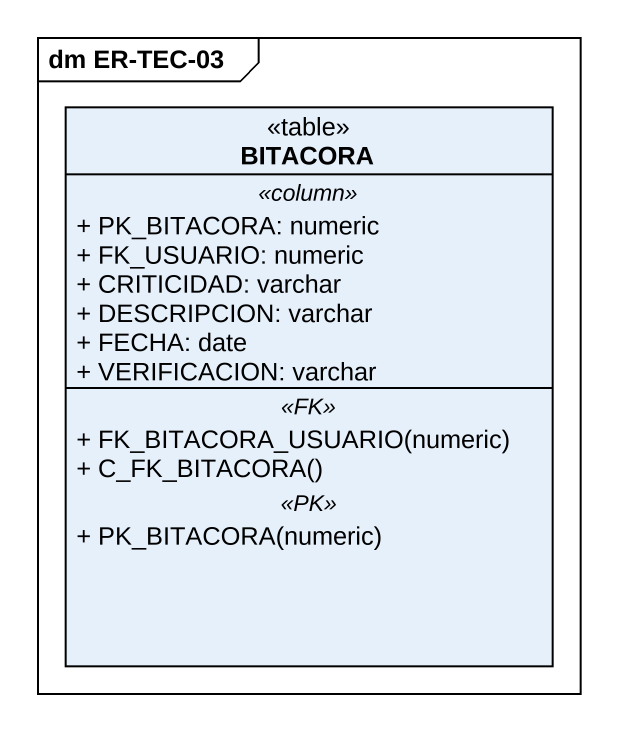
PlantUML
@startuml
mainframe dm ER-TEC-03
hide circle
hide empty members
skinparam classAttributeIconSize 0
class BITACORA <<table>> {
  .. <<column>> ..
  + PK_BITACORA: numeric
  + FK_USUARIO: numeric
  + CRITICIDAD: varchar
  + DESCRIPCION: varchar
  + FECHA: date
  + VERIFICACION: varchar
  .. <<FK>> ..
  + FK_BITACORA_USUARIO(numeric)
  + C_FK_BITACORA()
  .. <<PK>> ..
  + PK_BITACORA(numeric)
}
@enduml
